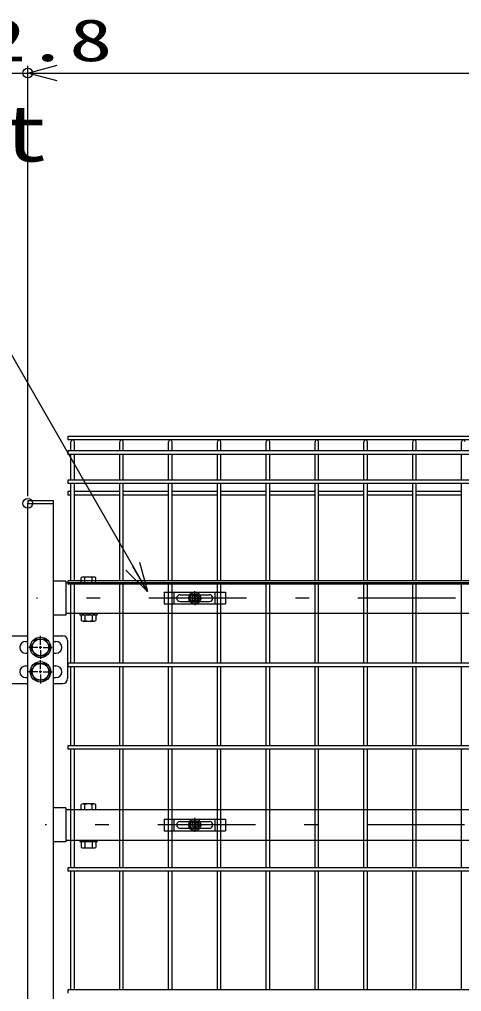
# Model space of a CAD drawing. Units: millimetres, scale not verified. Extents: x -4455 to 4455, y -3150 to 3150.
# Drawn here: x 358 to 811, y -9 to 987 of the extents above; entities that cross this region are included whole.
import ezdxf
from ezdxf.enums import TextEntityAlignment as Align

# ---------------------------------------------------------------- set-up
doc = ezdxf.new("R2010")
doc.units = ezdxf.units.MM
doc.header["$LTSCALE"] = 20
doc.header["$PDMODE"] = 32
doc.header["$PDSIZE"] = 10
doc.linetypes.add('USER1', pattern=[10.7, 5, -2.5, 0.7, -2.5])
doc.linetypes.add('USER2', pattern=[0.375, 0.25, -0.125])
for name, color, linetype, lineweight in [('0-1_寸法線', 4, 'Continuous', 25), ('0-2_0', 3, 'USER2', 25), ('0-4_扉横枠', 7, 'Continuous', 25), ('0-5_軸線', 2, 'USER1', 25), ('0-6_扉縦枠', 7, 'Continuous', 25), ('0-7_丁番', 3, 'Continuous', 25), ('1-2_固定金具', 41, 'Continuous', 25), ('1-3_NER', 30, 'Continuous', 25)]:
    doc.layers.add(name, color=color, linetype=linetype, lineweight=lineweight)
doc.layers.add('0-3_DEFPOINTS', color=7, linetype='Continuous')
doc.styles.add('ＭＳ ゴシック', font='')
doc.styles.get('ＭＳ ゴシック').set_extended_font_data('MS Gothic')

# ---------------------------------------------------------------- blocks, each defined once
blk = doc.blocks.new('_Open30')
at = {"layer": '0-2_0', "color": 4, "linetype": 'Continuous'}
blk.add_line((0, 0), (-20, 0), dxfattribs=at)
blk.add_lwpolyline([(-20, 5.36), (0, 0), (-20, -5.36)], dxfattribs=at)
blk = doc.blocks.new('A$Cbe1bfa43')
at = {"layer": '1-2_固定金具'}
for p, q in [((0, 0), (1260, 0)), ((210, -240), (210, 0)), ((630, -80), (630, 22.9)), ((1050, -240), (1050, 0)), ((1260, 0), (1260, -240)), ((260, -120), (260.2, -120)), ((330, -50), (930, -50)), ((330, -190), (930, -190)), ((590, -120), (487.1, -120)), ((590, -120), (550, -120)), ((585.5, -112.8), (622.8, -112.8)), ((585.5, -127.2), (585.5, -112.8)), ((585.5, -112.8), (622.8, -112.8)), ((585.5, -127.2), (585.5, -112.8)), ((585.5, -112.8), (622.8, -112.8)), ((585.5, -127.2), (585.5, -112.8)), ((622.8, -127.2), (585.5, -127.2)), ((622.8, -127.2), (585.5, -127.2)), ((610, -120), (650, -120)), ((610, -120), (650, -120)), ((622.8, -112.8), (622.8, -75.5)), ((622.8, -112.8), (622.8, -75.5)), ((622.8, -112.8), (622.8, -75.5)), ((622.8, -112.8), (622.8, -75.5)), ((622.8, -112.8), (622.8, -75.5)), ((622.8, -112.8), (622.8, -75.5)), ((622.8, -75.5), (637.2, -75.5)), ((622.8, -75.5), (637.2, -75.5)), ((622.8, -75.5), (637.2, -75.5)), ((622.8, -75.5), (637.2, -75.5)), ((622.8, -75.5), (637.2, -75.5)), ((622.8, -75.5), (637.2, -75.5)), ((622.8, -164.5), (622.8, -127.2)), ((622.8, -164.5), (622.8, -127.2)), ((637.2, -164.5), (622.8, -164.5)), ((637.2, -164.5), (622.8, -164.5)), ((637.2, -164.5), (622.8, -164.5)), ((637.2, -164.5), (622.8, -164.5)), ((637.2, -164.5), (622.8, -164.5)), ((637.2, -164.5), (622.8, -164.5)), ((630, -80), (630, -40)), ((630, -140), (630, -100)), ((630, -140), (630, -100)), ((630, -160), (630, -200)), ((630, -160), (630, -262.9)), ((637.2, -75.5), (637.2, -112.8)), ((637.2, -75.5), (637.2, -112.8)), ((637.2, -75.5), (637.2, -112.8)), ((637.2, -75.5), (637.2, -112.8)), ((637.2, -75.5), (637.2, -112.8)), ((637.2, -112.8), (674.5, -112.8)), ((637.2, -112.8), (674.5, -112.8)), ((637.2, -112.8), (674.5, -112.8)), ((637.2, -127.2), (637.2, -164.5)), ((674.5, -127.2), (637.2, -127.2)), ((637.2, -127.2), (637.2, -164.5)), ((674.5, -127.2), (637.2, -127.2)), ((637.2, -127.2), (637.2, -164.5)), ((674.5, -127.2), (637.2, -127.2)), ((670, -120), (710, -120)), ((670, -120), (772.9, -120)), ((674.5, -112.8), (674.5, -127.2)), ((674.5, -112.8), (674.5, -127.2)), ((674.5, -112.8), (674.5, -127.2)), ((1004, -120), (1004.2, -120))]:
    blk.add_line(p, q, dxfattribs=at)
for points in [[(0, 0), (0, -240), (1260, -240)], [(585.5, -127.2), (585.5, -112.8), (622.8, -112.8)], [(585.5, -127.2), (585.5, -112.8), (622.8, -112.8)], [(585.5, -127.2), (585.5, -112.8), (622.8, -112.8)], [(622.8, -164.5), (622.8, -127.2), (585.5, -127.2)], [(622.8, -164.5), (622.8, -127.2), (585.5, -127.2)], [(622.8, -164.5), (622.8, -127.2), (585.5, -127.2)], [(622.8, -164.5), (622.8, -127.2), (585.5, -127.2)], [(637.2, -75.5), (637.2, -112.8), (674.5, -112.8), (674.5, -127.2)], [(637.2, -112.8), (674.5, -112.8), (674.5, -127.2)], [(637.2, -112.8), (674.5, -112.8), (674.5, -127.2)], [(674.5, -127.2), (637.2, -127.2), (637.2, -164.5)], [(674.5, -127.2), (637.2, -127.2), (637.2, -164.5)], [(674.5, -127.2), (637.2, -127.2), (637.2, -164.5)]]:
    blk.add_lwpolyline(points, dxfattribs=at)
for radius in [122.9, 122.9, 122.9, 122.9, 122.9, 122.9, 91.9, 91.9, 91.9, 91.9, 91.9, 91.9, 60]:
    blk.add_circle((630, -120), radius, dxfattribs=at)
for centre, start, end in [((330, -120), 90, 180), ((330, -120), 180, 270), ((930, -120), 0, 90), ((930, -120), 270, 0)]:
    blk.add_arc(centre, 70, start, end, dxfattribs=at)

msp = doc.modelspace()

# ---------------------------------------------------------------- linework, layer by layer
at = {"layer": '0-1_寸法線'}
for p, q in [((366.46, 498.48), (366.46, 939.2)), ((366.46, 498.48), (366.46, 939.2)), ((323.71, 931.7), (366.46, 931.7)), ((396.46, 931.7), (426.46, 931.7)), ((396.46, 931.7), (1428.46, 931.7))]:
    msp.add_line(p, q, dxfattribs=at)
msp.add_lwpolyline([(-499.91, 827.47), (243.54, 827.47), (487.95, 402.5)], dxfattribs=at)
at = {"layer": '0-3_DEFPOINTS'}
for p in [(366.46, 931.7), (366.46, 490.98)]:
    msp.add_point(p, dxfattribs=at)
at = {"layer": '0-4_扉横枠'}
for p, q in [((405.46, 411.43), (392.46, 411.43)), ((405.46, 411.43), (405.46, 376.53)), ((1419.46, 409.48), (405.46, 409.48)), ((421.16, 409.48), (421.16, 414.93)), ((436.16, 409.48), (421.16, 409.48)), ((434.28, 415.49), (423.03, 415.49)), ((424.91, 409.48), (424.91, 414.93)), ((432.41, 409.48), (432.41, 414.93)), ((436.16, 409.48), (436.16, 414.93)), ((405.46, 378.48), (1419.46, 378.48)), ((419.66, 378.48), (419.66, 376.88)), ((437.66, 378.48), (437.66, 376.88)), ((405.46, 376.53), (392.46, 376.53)), ((419.66, 376.88), (437.66, 376.88)), ((421.16, 376.33), (421.16, 370.93)), ((423.03, 376.88), (434.28, 376.88)), ((423.03, 370.38), (434.28, 370.38)), ((424.91, 376.33), (424.91, 370.93)), ((432.41, 376.33), (432.41, 370.93)), ((436.16, 376.33), (436.16, 370.93)), ((421.16, 177.18), (421.16, 182.63)), ((434.28, 183.19), (423.03, 183.19)), ((424.91, 177.18), (424.91, 182.63)), ((432.41, 177.18), (432.41, 182.63)), ((436.16, 177.18), (436.16, 182.63)), ((405.46, 179.13), (392.46, 179.13)), ((405.46, 179.13), (405.46, 144.23)), ((1419.46, 177.18), (405.46, 177.18)), ((436.16, 177.18), (421.16, 177.18)), ((405.46, 144.23), (392.46, 144.23)), ((405.46, 146.18), (1419.46, 146.18)), ((421.16, 144.03), (421.16, 138.63)), ((423.03, 144.58), (434.28, 144.58)), ((424.91, 144.03), (424.91, 138.63)), ((432.41, 144.03), (432.41, 138.63)), ((436.16, 144.03), (436.16, 138.63)), ((437.66, 146.18), (437.66, 144.58)), ((423.03, 138.08), (434.28, 138.08))]:
    msp.add_line(p, q, dxfattribs=at)
msp.add_lwpolyline([(419.66, 146.18), (419.66, 144.58), (437.66, 144.58)], dxfattribs=at)
for centre, radius, start, end in [((423.03, 412.03), 3.46, 57.13278, 122.86722), ((428.66, 402.49), 12.99, 73.22135, 106.77865), ((434.28, 412.03), 3.46, 57.13278, 122.86722), ((423.03, 373.43), 3.46, 57.13278, 122.86722), ((423.03, 373.84), 3.46, 237.13278, 302.86722), ((428.66, 363.89), 12.99, 73.22135, 106.77865), ((428.66, 383.37), 12.99, 253.22135, 286.77865), ((434.28, 373.43), 3.46, 57.13278, 122.86722), ((434.28, 373.84), 3.46, 237.13278, 302.86722), ((423.03, 179.73), 3.46, 57.13278, 122.86722), ((428.66, 170.19), 12.99, 73.22135, 106.77865), ((434.28, 179.73), 3.46, 57.13278, 122.86722), ((423.03, 141.13), 3.46, 57.13278, 122.86722), ((428.66, 131.59), 12.99, 73.22135, 106.77865), ((434.28, 141.13), 3.46, 57.13278, 122.86722), ((423.03, 141.54), 3.46, 237.13278, 302.86722), ((428.66, 151.07), 12.99, 253.22135, 286.77865), ((434.28, 141.54), 3.46, 237.13278, 302.86722)]:
    msp.add_arc(centre, radius, start, end, dxfattribs=at)
at = {"layer": '0-5_軸線'}
for p, q in [((1446.56, 393.98), (375.36, 393.98)), ((1455.56, 161.68), (384.36, 161.68))]:
    msp.add_line(p, q, dxfattribs=at)
at = {"layer": '0-6_扉縦枠'}
for p, q in [((366.46, 493.98), (366.46, 490.98)), ((366.46, -920.02), (366.46, 490.98)), ((366.46, 490.98), (392.46, 490.98)), ((392.46, 490.98), (392.46, -920.02))]:
    msp.add_line(p, q, dxfattribs=at)
msp.add_lwpolyline([(366.46, 493.98), (392.46, 493.98), (392.46, 490.98)], dxfattribs=at)
at = {"layer": '0-7_丁番'}
for p, q in [((339.23, 355.48), (366.46, 355.48)), ((364.28, 349.48), (366.46, 349.48)), ((379.46, 346.18), (379.46, 355.33)), ((379.46, 346.18), (379.46, 355.33)), ((392.46, 355.48), (402.29, 355.48)), ((392.46, 349.48), (395.29, 349.48)), ((407.29, 350.48), (407.29, 311.48)), ((376.76, 343.48), (367.61, 343.48)), ((376.76, 343.48), (367.61, 343.48)), ((380.81, 343.48), (378.11, 343.48)), ((380.81, 343.48), (378.11, 343.48)), ((379.46, 342.13), (379.46, 344.83)), ((379.46, 342.13), (379.46, 344.83)), ((379.46, 340.78), (379.46, 331.63)), ((379.46, 340.78), (379.46, 331.63)), ((382.16, 343.48), (391.31, 343.48)), ((364.28, 337.48), (366.46, 337.48)), ((379.46, 321.18), (379.46, 330.33)), ((392.46, 337.48), (395.29, 337.48)), ((364.28, 324.48), (366.46, 324.48)), ((379.46, 317.13), (379.46, 319.83)), ((392.46, 324.48), (395.29, 324.48)), ((364.28, 312.48), (366.46, 312.48)), ((376.76, 318.48), (366.46, 318.48)), ((380.81, 318.48), (378.11, 318.48)), ((379.46, 315.78), (379.46, 306.63)), ((382.16, 318.48), (391.31, 318.48)), ((392.46, 312.48), (395.29, 312.48)), ((326.73, 306.48), (366.46, 306.48)), ((392.46, 306.48), (402.29, 306.48))]:
    msp.add_line(p, q, dxfattribs=at)
for points in [[(384.37, 351.98), (389.27, 343.48), (384.37, 334.98), (374.55, 334.98), (369.64, 343.48), (374.55, 351.98)], [(384.37, 326.98), (389.27, 318.48), (384.37, 309.98), (374.55, 309.98), (369.64, 318.48), (374.55, 326.98)]]:
    msp.add_lwpolyline(points, close=True, dxfattribs=at)
for centre, radius in [((379.46, 343.48), 10.5), ((379.46, 343.48), 8.5), ((379.46, 318.48), 10.5), ((379.46, 318.48), 8.5)]:
    msp.add_circle(centre, radius, dxfattribs=at)
for centre, radius, start, end in [((364.28, 343.48), 6, 90, 270), ((395.29, 343.48), 6, 270, 90), ((402.29, 350.48), 5, 0, 90), ((364.28, 318.48), 6, 90, 270), ((395.29, 318.48), 6, 270, 90), ((402.29, 311.48), 5, 270, 0)]:
    msp.add_arc(centre, radius, start, end, dxfattribs=at)
at = {"layer": '1-3_NER'}
for p, q in [((1417.46, 559.58), (407.46, 559.58)), ((407.46, 559.58), (407.46, 555.98)), ((1417.46, 555.98), (407.46, 555.98)), ((410.66, 544.68), (410.66, 554.18)), ((414.26, 544.68), (414.26, 554.18)), ((460.66, 544.68), (460.66, 554.18)), ((464.26, 544.68), (464.26, 554.18)), ((510.66, 544.68), (510.66, 554.18)), ((514.26, 544.68), (514.26, 554.18)), ((560.66, 544.68), (560.66, 554.18)), ((564.26, 544.68), (564.26, 554.18)), ((610.66, 544.68), (610.66, 554.18)), ((614.26, 544.68), (614.26, 554.18)), ((660.66, 544.68), (660.66, 554.18)), ((664.26, 544.68), (664.26, 554.18)), ((710.66, 544.68), (710.66, 554.18)), ((714.26, 544.68), (714.26, 554.18)), ((760.66, 544.68), (760.66, 554.18)), ((764.26, 544.68), (764.26, 554.18)), ((810.66, 544.68), (810.66, 554.18)), ((1417.46, 544.68), (407.46, 544.68)), ((407.46, 544.68), (407.46, 541.08)), ((1417.46, 541.08), (407.46, 541.08)), ((410.66, 514.88), (410.66, 541.08)), ((414.26, 514.88), (414.26, 541.08)), ((460.66, 514.88), (460.66, 541.08)), ((464.26, 514.88), (464.26, 541.08)), ((510.66, 514.88), (510.66, 541.08)), ((514.26, 514.88), (514.26, 541.08)), ((560.66, 514.88), (560.66, 541.08)), ((564.26, 514.88), (564.26, 541.08)), ((610.66, 514.88), (610.66, 541.08)), ((614.26, 514.88), (614.26, 541.08)), ((660.66, 514.88), (660.66, 541.08)), ((664.26, 514.88), (664.26, 541.08)), ((710.66, 514.88), (710.66, 541.08)), ((714.26, 514.88), (714.26, 541.08)), ((760.66, 514.88), (760.66, 541.08)), ((764.26, 514.88), (764.26, 541.08)), ((810.66, 514.88), (810.66, 541.08)), ((1417.46, 514.88), (407.46, 514.88)), ((407.46, 514.88), (407.46, 511.28)), ((1417.46, 511.28), (407.46, 511.28)), ((410.66, 411.78), (410.66, 511.28)), ((414.26, 411.78), (414.26, 511.28)), ((460.66, 411.78), (460.66, 511.28)), ((464.26, 411.78), (464.26, 511.28)), ((510.66, 411.78), (510.66, 511.28)), ((514.26, 411.78), (514.26, 511.28)), ((560.66, 411.78), (560.66, 511.28)), ((564.26, 411.78), (564.26, 511.28)), ((610.66, 411.78), (610.66, 511.28)), ((614.26, 411.78), (614.26, 511.28)), ((660.66, 411.78), (660.66, 511.28)), ((664.26, 411.78), (664.26, 511.28)), ((710.66, 411.78), (710.66, 511.28)), ((714.26, 411.78), (714.26, 511.28)), ((760.66, 411.78), (760.66, 511.28)), ((764.26, 411.78), (764.26, 511.28)), ((810.66, 411.78), (810.66, 511.28)), ((410.66, 503.03), (407.46, 503.03)), ((407.46, 503.03), (407.46, 499.43)), ((410.66, 499.43), (407.46, 499.43)), ((460.66, 503.03), (414.26, 503.03)), ((460.66, 499.43), (414.26, 499.43)), ((510.66, 503.03), (464.26, 503.03)), ((510.66, 499.43), (464.26, 499.43)), ((560.66, 503.03), (514.26, 503.03)), ((560.66, 499.43), (514.26, 499.43)), ((610.66, 503.03), (564.26, 503.03)), ((610.66, 499.43), (564.26, 499.43)), ((660.66, 503.03), (614.26, 503.03)), ((660.66, 499.43), (614.26, 499.43)), ((710.66, 503.03), (664.26, 503.03)), ((710.66, 499.43), (664.26, 499.43)), ((760.66, 503.03), (714.26, 503.03)), ((760.66, 499.43), (714.26, 499.43)), ((810.66, 503.03), (764.26, 503.03)), ((810.66, 499.43), (764.26, 499.43)), ((1417.46, 408.18), (407.46, 408.18)), ((410.66, 327.28), (410.66, 408.18)), ((414.26, 327.28), (414.26, 408.18)), ((460.66, 327.28), (460.66, 408.18)), ((464.26, 327.28), (464.26, 408.18)), ((510.66, 327.28), (510.66, 408.18)), ((514.26, 327.28), (514.26, 408.18)), ((560.66, 327.28), (560.66, 408.18)), ((564.26, 327.28), (564.26, 408.18)), ((610.66, 327.28), (610.66, 408.18)), ((614.26, 327.28), (614.26, 408.18)), ((660.66, 327.28), (660.66, 408.18)), ((664.26, 327.28), (664.26, 408.18)), ((710.66, 327.28), (710.66, 408.18)), ((714.26, 327.28), (714.26, 408.18)), ((760.66, 327.28), (760.66, 408.18)), ((764.26, 327.28), (764.26, 408.18)), ((810.66, 327.28), (810.66, 408.18)), ((1417.46, 323.68), (407.46, 323.68)), ((410.66, 242.78), (410.66, 323.68)), ((414.26, 242.78), (414.26, 323.68)), ((460.66, 242.78), (460.66, 323.68)), ((464.26, 242.78), (464.26, 323.68)), ((510.66, 242.78), (510.66, 323.68)), ((514.26, 242.78), (514.26, 323.68)), ((560.66, 242.78), (560.66, 323.68)), ((564.26, 242.78), (564.26, 323.68)), ((610.66, 242.78), (610.66, 323.68)), ((614.26, 242.78), (614.26, 323.68)), ((660.66, 242.78), (660.66, 323.68)), ((664.26, 242.78), (664.26, 323.68)), ((710.66, 242.78), (710.66, 323.68)), ((714.26, 242.78), (714.26, 323.68)), ((760.66, 242.78), (760.66, 323.68)), ((764.26, 242.78), (764.26, 323.68)), ((810.66, 242.78), (810.66, 323.68)), ((1417.46, 239.18), (407.46, 239.18)), ((410.66, 117.78), (410.66, 239.18)), ((414.26, 117.78), (414.26, 239.18)), ((460.66, 117.78), (460.66, 239.18)), ((464.26, 117.78), (464.26, 239.18)), ((510.66, 117.78), (510.66, 239.18)), ((514.26, 117.78), (514.26, 239.18)), ((560.66, 117.78), (560.66, 239.18)), ((564.26, 117.78), (564.26, 239.18)), ((610.66, 117.78), (610.66, 239.18)), ((614.26, 117.78), (614.26, 239.18)), ((660.66, 117.78), (660.66, 239.18)), ((664.26, 117.78), (664.26, 239.18)), ((710.66, 117.78), (710.66, 239.18)), ((714.26, 117.78), (714.26, 239.18)), ((760.66, 117.78), (760.66, 239.18)), ((764.26, 117.78), (764.26, 239.18)), ((810.66, 117.78), (810.66, 239.18)), ((1417.46, 114.18), (407.46, 114.18)), ((410.66, -7.22), (410.66, 114.18)), ((414.26, -7.22), (414.26, 114.18)), ((460.66, -7.22), (460.66, 114.18)), ((464.26, -7.22), (464.26, 114.18)), ((510.66, -7.22), (510.66, 114.18)), ((514.26, -7.22), (514.26, 114.18)), ((560.66, -7.22), (560.66, 114.18)), ((564.26, -7.22), (564.26, 114.18)), ((610.66, -7.22), (610.66, 114.18)), ((614.26, -7.22), (614.26, 114.18)), ((660.66, -7.22), (660.66, 114.18)), ((664.26, -7.22), (664.26, 114.18)), ((710.66, -7.22), (710.66, 114.18)), ((714.26, -7.22), (714.26, 114.18)), ((760.66, -7.22), (760.66, 114.18)), ((764.26, -7.22), (764.26, 114.18)), ((810.66, -7.22), (810.66, 114.18))]:
    msp.add_line(p, q, dxfattribs=at)
for points in [[(1417.46, 411.78), (407.46, 411.78), (407.46, 408.18)], [(1417.46, 327.28), (407.46, 327.28), (407.46, 323.68)], [(1417.46, 242.78), (407.46, 242.78), (407.46, 239.18)], [(1417.46, 117.78), (407.46, 117.78), (407.46, 114.18)], [(1417.46, -7.22), (407.46, -7.22), (407.46, -10.82)]]:
    msp.add_lwpolyline(points, dxfattribs=at)
for centre in [(412.46, 554.18), (462.46, 554.18), (512.46, 554.18), (562.46, 554.18), (612.46, 554.18), (662.46, 554.18), (712.46, 554.18), (762.46, 554.18), (812.46, 554.18)]:
    msp.add_arc(centre, 1.8, 0, 180, dxfattribs=at)

# ---------------------------------------------------------------- block references
at = {"layer": '0-1_寸法線', "xscale": 1.5, "yscale": 1.5}
for p, rotation in [((366.46, 931.7), 180), ((366.46, 931.7), 180), ((488.95, 400.77), 300.1063)]:
    msp.add_blockref('_Open30', p, dxfattribs=dict(at, rotation=rotation))
at = {"layer": '1-2_固定金具', "xscale": 0.05, "yscale": 0.05}
for p in [(505.96, 399.98), (505.96, 167.68)]:
    msp.add_blockref('A$Cbe1bfa43', p, dxfattribs=at)

# ---------------------------------------------------------------- texts
at = {"layer": '0-1_寸法線', "color": 2, "style": 'ＭＳ ゴシック'}
for s, height, width, p in [('42.8', 43.26, 1.5, (276.51, 930.87)), ('門扉横枠 31x31x1.6t', 57.77, 1.25, (-547.1, 823.87))]:
    msp.add_text(s, height=height, dxfattribs=dict(at, width=width)).set_placement(p, align=Align.BOTTOM_LEFT)

doc.saveas('drawing.dxf')
